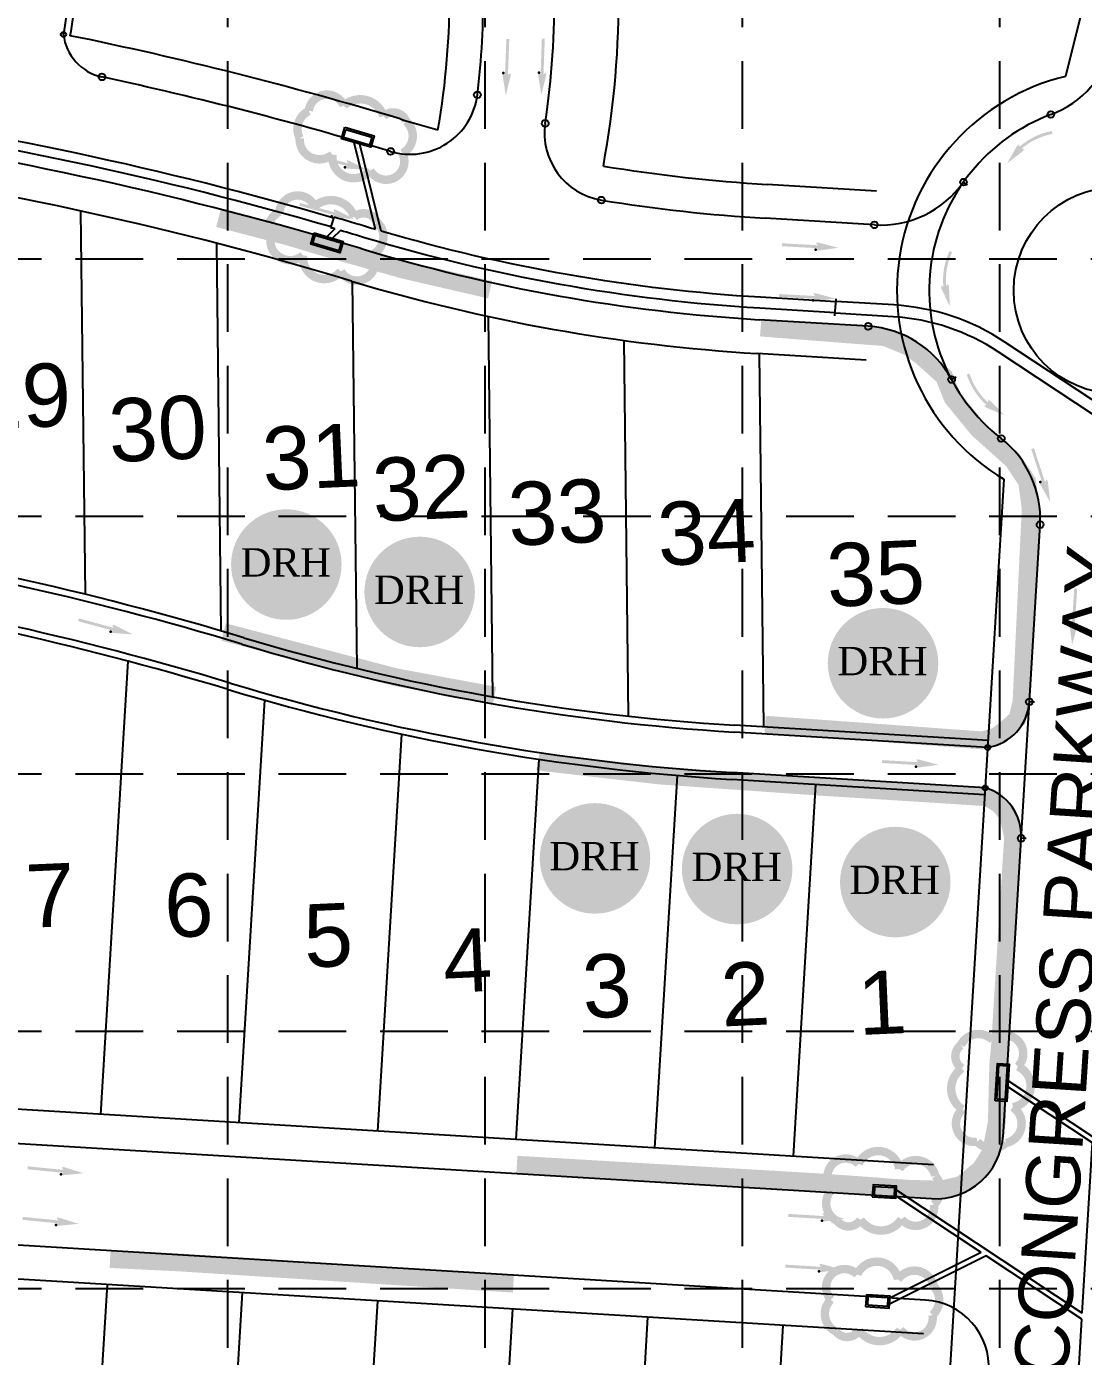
# Model space of a CAD drawing. Header units: feet. Extents: x 6037 to 11520, y 4436 to 7866.
# Drawn here: x 8540.5 to 8891.8, y 6299.6 to 6741.5 of the extents above; entities that cross this region are included whole.
import ezdxf
from ezdxf.enums import TextEntityAlignment as Align

# ---------------------------------------------------------------- set-up
doc = ezdxf.new("R2010")
doc.units = ezdxf.units.FT
doc.header["$LTSCALE"] = 0.4
doc.header["$MEASUREMENT"] = 0
doc.linetypes.add('DASHED2', pattern=[0.375, 0.25, -0.125])
doc.linetypes.add('HIDDEN', pattern=[0.375, 0.25, -0.125])
for name, color, linetype in [('1 DR HORTON LOT', 7, 'Continuous'), ('1 EROSION BLANKET', 84, 'Continuous'), ('1 LOT NUMBER', 7, 'Continuous'), ('1 STREET NAMES', 7, 'Continuous'), ('BASE', 7, 'Continuous'), ('grid', 254, 'HIDDEN'), ('LOTLINE', 7, 'Continuous'), ('PAVING', 7, 'Continuous'), ('ROW', 7, 'Continuous'), ('STORM', 7, 'Continuous'), ('STORM INLET', 7, 'Continuous')]:
    doc.layers.add(name, color=color, linetype=linetype)
doc.styles.add('DRHorton', font='dutcheb.ttf')
doc.styles.get("Standard").update_dxf_attribs({"font": 'ARIAL.TTF'})

# ---------------------------------------------------------------- blocks, each defined once
blk = doc.blocks.new('DRHorton')
h = blk.add_hatch(color=1)
h.paths.add_polyline_path([(78.69822540696084, 25.78470422915278, 1), (40.43404856909645, 25.78470422915278, 1)])
h.paths.add_polyline_path([(42.32948281545312, 17.90510793809595), (76.50029822822269, 17.90510793809595), (76.50029822822269, 34.86907338622756), (42.32948281545312, 34.86907338622756)], flags=24)
at = {"layer": 'BASE', "color": 176, "style": 'DRHorton'}
blk.add_text('DRH', height=9.814143575853077, dxfattribs=at).set_placement((59.39083912051757, 21.64263810623019), align=Align.CENTER)

msp = doc.modelspace()

# ---------------------------------------------------------------- hatches: boundary and pattern name
at = {"layer": 'PAVING', "linetype": 'Continuous', "lineweight": 30}
h = msp.add_hatch(color=256, dxfattribs=at)
edge = h.paths.add_edge_path()
edge.add_line((8701.21009642877, 6726.011105719621), (8700.503497342006, 6725.420206045747))
edge.add_line((8700.50349734201, 6725.420206045748), (8700.946638827561, 6737.321290626777))
edge.add_line((8700.946638827561, 6737.321290626778), (8699.979473766489, 6737.35280263513))
edge.add_line((8699.979473766489, 6737.35280263513), (8699.53649560654, 6725.456217353822))
edge.add_line((8699.53649560654, 6725.456217353821), (8698.99664893875, 6726.079981652564))
edge.add_line((8698.996648938748, 6726.079981652565), (8698.995025339706, 6726.081003831657))
edge.add_ellipse((8698.919461317872, 6725.481405375428), major_axis=(0.02346251998218888, 0.6296829908186059), ratio=0.2857142857142859, start_angle=342.8173277777778, end_angle=484.7269333333335)
edge.add_line((8698.758232218004, 6725.128205940239), (8698.758609578874, 6725.129439412704))
edge.add_line((8698.758609578874, 6725.129439412704), (8699.79585071535, 6718.636644742444))
edge.add_line((8699.795850715356, 6718.636644742443), (8701.362614003048, 6725.028021951111))
edge.add_line((8701.362614003043, 6725.028021951111), (8701.363596100333, 6725.026527294288))
edge.add_ellipse((8701.231471056102, 6725.400581033882), major_axis=(0.02346251998218888, 0.6296829908186059), ratio=0.2857142857142856, start_angle=234.1684722222222, end_angle=374.4967194444445)
edge.add_line((8701.209150825925, 6726.011894231761), (8701.210096428771, 6726.011105719622))
edge.add_line((8701.21009642877, 6726.011105719621), (8701.21009642877, 6726.011105719621))
h = msp.add_hatch(color=256, dxfattribs=at)
edge = h.paths.add_edge_path()
edge.add_line((8713.023997378625, 6726.147227267535), (8712.317398291862, 6725.556327593661))
edge.add_line((8712.317398291863, 6725.556327593663), (8712.760539777415, 6737.457412174692))
edge.add_line((8712.760539777415, 6737.457412174692), (8711.793374716342, 6737.488924183043))
edge.add_line((8711.793374716346, 6737.488924183044), (8711.350396556398, 6725.592338901736))
edge.add_line((8711.350396556396, 6725.592338901735), (8710.810549888605, 6726.216103200479))
edge.add_line((8710.810549888607, 6726.21610320048), (8710.808926289565, 6726.217125379571))
edge.add_ellipse((8710.733362267729, 6725.617526923344), major_axis=(0.02346251998218888, 0.6296829908186059), ratio=0.2857142857142859, start_angle=342.8173277777778, end_angle=484.7269333333335)
edge.add_line((8710.57213316786, 6725.264327488154), (8710.57251052873, 6725.265560960618))
edge.add_line((8710.57251052873, 6725.265560960618), (8711.609751665206, 6718.772766290358))
edge.add_line((8711.60975166521, 6718.772766290357), (8713.176514952902, 6725.164143499024))
edge.add_line((8713.176514952902, 6725.164143499024), (8713.177497050192, 6725.162648842202))
edge.add_ellipse((8713.045372005956, 6725.536702581798), major_axis=(0.02346251998218888, 0.6296829908186059), ratio=0.2857142857142856, start_angle=234.1684722222222, end_angle=374.4967194444445)
edge.add_line((8713.02305177578, 6726.148015779677), (8713.023997378625, 6726.147227267537))
edge.add_line((8713.023997378625, 6726.147227267535), (8713.023997378625, 6726.147227267535))
h = msp.add_hatch(color=256, dxfattribs=at)
edge = h.paths.add_edge_path()
edge.add_line((8871.646524042742, 6700.036957631458), (8866.436520453843, 6696.015329474527))
edge.add_line((8866.436520453843, 6696.015329474526), (8869.674076389283, 6701.734720549219))
edge.add_line((8869.674076389283, 6701.734720549221), (8869.673114304716, 6701.735557515174))
edge.add_ellipse((8870.019442204772, 6701.911061496488), major_axis=(0.4111015479402777, 0.4775423239772265), ratio=0.285714285714286, start_angle=-17.182672222222322, end_angle=124.7269333333333, ccw=False)
edge.add_line((8870.452502547927, 6702.332590813175), (8870.455227670353, 6702.33060005182))
edge.add_line((8870.455227670353, 6702.33060005182), (8870.489764971264, 6701.508453797918))
edge.add_line((8870.48976497126, 6701.508453797921), (8870.486321908042, 6701.520378720727))
edge.add_arc((8885.578536658015, 6684.180280802715), 22.98812610599943, 100.62690155876322, 131.0351710032076, ccw=False)
edge.add_line((8881.339230507161, 6706.774134469314), (8881.517684048258, 6705.823047201024))
edge.add_arc((8885.578536658015, 6684.180280802715), 22.02044189399946, 100.6269015587632, 130.7027071143188)
edge.add_line((8871.218252882836, 6700.874055423913), (8871.219825710295, 6700.873816491243))
edge.add_line((8871.219825710294, 6700.873816491243), (8872.136957625135, 6700.897359919247))
edge.add_line((8872.136957625136, 6700.897359919247), (8872.140015127363, 6700.897519720732))
edge.add_ellipse((8871.776156691585, 6700.405778881764), major_axis=(0.4111015479402777, 0.4775423239772265), ratio=0.2857142857142856, start_angle=-125.83152777777792, end_angle=14.496719444444523, ccw=False)
edge.add_line((8871.646114389083, 6700.030996036309), (8871.645729716294, 6700.035349198663))
h = msp.add_hatch(color=256, dxfattribs=at)
edge = h.paths.add_edge_path()
edge.add_line((8646.90852227365, 6696.885295723001), (8647.324320702573, 6696.063348427485))
edge.add_line((8647.324320702573, 6696.063348427486), (8635.83140235679, 6699.184778577835))
edge.add_line((8635.831402356791, 6699.184778577836), (8635.582195087783, 6698.249647512432))
edge.add_line((8635.582195087778, 6698.249647512431), (8647.07066795609, 6695.129455767912))
edge.add_line((8647.070667956092, 6695.129455767912), (8646.341252898774, 6694.74460805703))
edge.add_line((8646.341252898776, 6694.744608057029), (8646.339794767415, 6694.743268851926))
edge.add_ellipse((8646.906800779638, 6694.534145931921), major_axis=(-0.6080874813214615, 0.1651688707030506), ratio=0.2857142857142855, start_angle=342.8173277777778, end_angle=484.7269333333335)
edge.add_line((8647.214422246614, 6694.297262648653), (8647.213293198367, 6694.297909432537))
edge.add_line((8647.213293198367, 6694.297909432539), (8653.77260121038, 6693.841158195973))
edge.add_line((8653.772601210378, 6693.841158195972), (8647.90063470799, 6696.81167971637))
edge.add_line((8647.90063470799, 6696.81167971637), (8647.90230314169, 6696.812233636638))
edge.add_ellipse((8647.508066564676, 6696.768066435699), major_axis=(-0.6080874813214615, 0.1651688707030506), ratio=0.2857142857142855, start_angle=234.1684722222222, end_angle=374.4967194444445)
edge.add_line((8646.90752629465, 6696.884485444903), (8646.90852227365, 6696.885295723001))
edge.add_line((8646.90852227365, 6696.885295723001), (8646.90852227365, 6696.885295723001))
h = msp.add_hatch(color=256, dxfattribs=at)
edge = h.paths.add_edge_path()
edge.add_line((8642.484774049388, 6680.59709038222), (8642.900572478311, 6679.775143086704))
edge.add_line((8642.900572478311, 6679.775143086705), (8631.407654132527, 6682.896573237053))
edge.add_line((8631.407654132528, 6682.896573237054), (8631.158446863521, 6681.96144217165))
edge.add_line((8631.158446863521, 6681.96144217165), (8642.646919731833, 6678.841250427131))
edge.add_line((8642.64691973183, 6678.841250427131), (8641.917504674511, 6678.456402716249))
edge.add_line((8641.917504674513, 6678.456402716247), (8641.916046543152, 6678.455063511144))
edge.add_ellipse((8642.483052555379, 6678.24594059114), major_axis=(-0.6080874813214615, 0.1651688707030506), ratio=0.2857142857142855, start_angle=342.8173277777778, end_angle=484.7269333333335)
edge.add_line((8642.790674022352, 6678.009057307872), (8642.789544974105, 6678.009704091756))
edge.add_line((8642.789544974105, 6678.009704091757), (8649.348852986117, 6677.552952855191))
edge.add_line((8649.348852986119, 6677.552952855191), (8643.476886483732, 6680.523474375589))
edge.add_line((8643.476886483726, 6680.523474375588), (8643.478554917425, 6680.524028295856))
edge.add_ellipse((8643.084318340418, 6680.479861094918), major_axis=(-0.6080874813214615, 0.1651688707030506), ratio=0.2857142857142855, start_angle=234.1684722222222, end_angle=374.4967194444445)
edge.add_line((8642.483778070387, 6680.596280104121), (8642.484774049388, 6680.59709038222))
edge.add_line((8642.484774049388, 6680.59709038222), (8642.484774049388, 6680.59709038222))
h = msp.add_hatch(color=256, dxfattribs=at)
edge = h.paths.add_edge_path()
edge.add_line((8802.929601560763, 6669.536393707813), (8803.507767022162, 6668.819445671114))
edge.add_line((8803.507767022165, 6668.819445671115), (8791.616637038924, 6669.475081638368))
edge.add_line((8791.616637038926, 6669.475081638368), (8791.567695441183, 6668.508556801326))
edge.add_line((8791.56769544118, 6668.508556801326), (8803.454421459888, 6667.853176100432))
edge.add_line((8803.45442145989, 6667.853176100431), (8802.82132192639, 6667.324682127349))
edge.add_line((8802.82132192639, 6667.324682127349), (8802.820206068034, 6667.322930193215))
edge.add_ellipse((8803.418359354177, 6667.236669704511), major_axis=(-0.6291635282279244, 0.03470459128490538), ratio=0.285714285714286, start_angle=342.8173277777778, end_angle=484.7269333333335)
edge.add_line((8803.768622985663, 6667.069158360784), (8803.767251185343, 6667.069611930283))
edge.add_line((8803.767251185343, 6667.069611930282), (8810.277645692457, 6667.990808727232))
edge.add_line((8810.277645692455, 6667.990808727232), (8803.91533821716, 6669.671443491708))
edge.add_line((8803.915338217163, 6669.671443491707), (8803.916815665563, 6669.672290771638))
edge.add_ellipse((8803.540461902157, 6669.546867208205), major_axis=(-0.6291635282279244, 0.03470459128490538), ratio=0.285714285714286, start_angle=234.1684722222222, end_angle=374.4967194444445)
edge.add_line((8802.928847580582, 6669.535468276624), (8802.929601560763, 6669.536393707813))
edge.add_line((8802.929601560763, 6669.536393707813), (8802.929601560763, 6669.536393707813))
h = msp.add_hatch(color=256, dxfattribs=at)
edge = h.paths.add_edge_path()
edge.add_line((8847.13572301875, 6655.064399917045), (8847.394645342003, 6648.487923686423))
edge.add_line((8847.394645342007, 6648.487923686423), (8844.609114205718, 6654.440576337443))
edge.add_line((8844.609114205714, 6654.440576337443), (8844.607889042245, 6654.440304338409))
edge.add_ellipse((8844.665524159502, 6654.824261178532), major_axis=(-0.1509998281008573, 0.6117599249885317), ratio=0.2857142857142858, start_angle=-17.182672222222322, end_angle=124.7269333333333, ccw=False)
edge.add_line((8844.572899675919, 6655.421462091688), (8844.576052770255, 6655.422500153574))
edge.add_line((8844.576052770253, 6655.422500153575), (8845.266197691253, 6654.974301085621))
edge.add_line((8845.266197691253, 6654.974301085621), (8845.254464106749, 6654.978402111261))
edge.add_arc((8868.131918941364, 6657.231400592312), 22.98812610599944, 155.2161497663942, 185.6244192108386, ccw=False)
edge.add_line((8847.261098534611, 6666.867935020106), (8848.139654877412, 6666.462285642246))
edge.add_arc((8868.131918941364, 6657.231400592312), 22.02044189399946, 155.2161497663942, 185.2919553219497)
edge.add_line((8846.20533570687, 6655.200438045161), (8846.206395463738, 6655.201604736154))
edge.add_line((8846.206395463742, 6655.201604736154), (8846.71868854462, 6655.962733774547))
edge.add_line((8846.71868854462, 6655.962733774547), (8846.720312366304, 6655.965287876299))
edge.add_ellipse((8846.910258526825, 6655.383804884206), major_axis=(-0.1509998281008573, 0.6117599249885317), ratio=0.2857142857142856, start_angle=-125.83152777777792, end_angle=14.496719444444523, ccw=False)
edge.add_line((8847.140362747654, 6655.06065595771), (8847.136591945227, 6655.062864813081))
h = msp.add_hatch(color=256, dxfattribs=at)
edge = h.paths.add_edge_path()
edge.add_line((8802.000506761538, 6652.683752778245), (8802.578672222937, 6651.966804741547))
edge.add_line((8802.578672222939, 6651.966804741545), (8790.687542239697, 6652.622440708798))
edge.add_line((8790.687542239695, 6652.622440708798), (8790.638600641953, 6651.655915871756))
edge.add_line((8790.638600641953, 6651.655915871756), (8802.525326660661, 6651.000535170863))
edge.add_line((8802.52532666066, 6651.000535170862), (8801.89222712716, 6650.47204119778))
edge.add_line((8801.892227127164, 6650.47204119778), (8801.891111268807, 6650.470289263646))
edge.add_ellipse((8802.489264554946, 6650.384028774941), major_axis=(-0.6291635282279244, 0.03470459128490538), ratio=0.285714285714286, start_angle=342.8173277777778, end_angle=484.7269333333335)
edge.add_line((8802.839528186432, 6650.216517431213), (8802.838156386113, 6650.216971000712))
edge.add_line((8802.838156386113, 6650.216971000712), (8809.348550893226, 6651.138167797662))
edge.add_line((8809.348550893226, 6651.138167797662), (8802.986243417932, 6652.818802562138))
edge.add_line((8802.986243417932, 6652.818802562138), (8802.987720866333, 6652.819649842069))
edge.add_ellipse((8802.611367102927, 6652.694226278636), major_axis=(-0.6291635282279244, 0.03470459128490538), ratio=0.285714285714286, start_angle=234.1684722222222, end_angle=374.4967194444445)
edge.add_line((8801.999752781358, 6652.682827347055), (8802.000506761538, 6652.683752778244))
edge.add_line((8802.000506761538, 6652.683752778245), (8802.000506761538, 6652.683752778245))
h = msp.add_hatch(color=256, dxfattribs=at)
edge = h.paths.add_edge_path()
edge.add_line((8860.917022891203, 6617.051226729963), (8865.54659099755, 6612.373219507512))
edge.add_line((8865.546590997548, 6612.373219507511), (8859.473586773667, 6614.885628316949))
edge.add_line((8859.473586773667, 6614.88562831695), (8859.472920062424, 6614.884600995876))
edge.add_ellipse((8859.256308086304, 6615.206818179803), major_axis=(-0.5243106851937763, 0.3494988688108973), ratio=0.2857142857142857, start_angle=-17.182672222222322, end_angle=124.7269333333333, ccw=False)
edge.add_line((8858.78489818276, 6615.58497281547), (8858.786484020497, 6615.58783471573))
edge.add_line((8858.786484020497, 6615.58783471573), (8859.598201807987, 6615.722940515055))
edge.add_line((8859.598201807992, 6615.722940515055), (8859.586848307381, 6615.718044989411))
edge.add_arc((8874.947306678438, 6632.820976331617), 22.98812610599943, 197.6641341775396, 228.072403621984, ccw=False)
edge.add_line((8853.043033866083, 6625.84553564943), (8853.965093243825, 6626.139166651698))
edge.add_arc((8874.947306678438, 6632.820976331617), 22.02044189399945, 197.6641341775396, 227.7399397330952)
edge.add_line((8860.138630672427, 6616.523645993307), (8860.138631860269, 6616.525188796498))
edge.add_line((8860.138631860273, 6616.525188796498), (8860.002999189057, 6617.432620393632))
edge.add_line((8860.002999189055, 6617.432620393632), (8860.002414087558, 6617.435589677243))
edge.add_ellipse((8860.535028371412, 6617.134717547209), major_axis=(-0.5243106851937763, 0.3494988688108973), ratio=0.2857142857142855, start_angle=-125.83152777777792, end_angle=14.496719444444523, ccw=False)
edge.add_line((8860.92291992385, 6617.051571147853), (8860.918646682992, 6617.050656048833))
h = msp.add_hatch(color=256, dxfattribs=at)
edge = h.paths.add_edge_path()
edge.add_line((8879.540408610954, 6590.889931685811), (8879.082818915023, 6590.090733636409))
edge.add_line((8879.082818915023, 6590.090733636409), (8875.369117981027, 6601.406464476245))
edge.add_line((8875.369117981021, 6601.406464476247), (8874.45093804234, 6601.100107117544))
edge.add_line((8874.450938042344, 6601.100107117544), (8878.163051823918, 6589.788996566067))
edge.add_line((8878.16305182392, 6589.788996566066), (8877.440660939079, 6590.186593271283))
edge.add_line((8877.440660939083, 6590.186593271284), (8877.438458489032, 6590.187035085867))
edge.add_ellipse((8877.575625231411, 6589.598466043555), major_axis=(-0.1964698262083256, 0.59870758226977), ratio=0.2857142857142858, start_angle=342.8173277777778, end_angle=484.7269333333335)
edge.add_line((8877.546957797706, 6589.211267330988), (8877.546859849472, 6589.212556722028))
edge.add_line((8877.546859849472, 6589.212556722029), (8880.77282282211, 6583.482874876803))
edge.add_line((8880.772822822108, 6583.482874876803), (8880.024417216358, 6590.021013960766))
edge.add_line((8880.024417216358, 6590.021013960766), (8880.025754680491, 6590.019862143738))
edge.add_ellipse((8879.772055546006, 6590.324837516077), major_axis=(-0.1964698262083256, 0.59870758226977), ratio=0.2857142857142858, start_angle=234.1684722222222, end_angle=374.4967194444445)
edge.add_line((8879.539020582923, 6590.890431652625), (8879.540408610952, 6590.88993168581))
edge.add_line((8879.540408610954, 6590.889931685811), (8879.540408610954, 6590.889931685811))
h = msp.add_hatch(color=256, dxfattribs=at)
edge = h.paths.add_edge_path()
edge.add_line((8889.680787488285, 6543.431807363654), (8888.957875003602, 6542.861149058124))
edge.add_line((8888.957875003602, 6542.861149058124), (8889.736030116865, 6554.745209106016))
edge.add_line((8889.736030116865, 6554.745209106018), (8888.76998092426, 6554.803745509712))
edge.add_line((8888.769980924262, 6554.803745509711), (8887.992066125234, 6542.924426659305))
edge.add_line((8887.992066125238, 6542.924426659305), (8887.470312367297, 6543.563006108569))
edge.add_line((8887.470312367292, 6543.563006108569), (8887.468371139728, 6543.564257895294))
edge.add_ellipse((8887.375946995051, 6542.967025944444), major_axis=(0.04119077063332988, 0.6287721958890156), ratio=0.2857142857142858, start_angle=342.8173277777778, end_angle=484.7269333333335)
edge.add_line((8887.204832589301, 6542.618508338058), (8887.20521543455, 6542.619673350628))
edge.add_line((8887.20521543455, 6542.619673350629), (8888.059469569394, 6536.100003372239))
edge.add_line((8888.059469569394, 6536.100003372238), (8889.8055253659, 6542.444937709638))
edge.add_line((8889.805525365906, 6542.444937709639), (8889.806298383164, 6542.443479343581))
edge.add_ellipse((8889.684762502746, 6542.821106481461), major_axis=(0.04119077063332988, 0.6287721958890156), ratio=0.2857142857142856, start_angle=234.1684722222222, end_angle=374.4967194444445)
edge.add_line((8889.67967123197, 6543.432805829962), (8889.680787488285, 6543.431807363655))
edge.add_line((8889.680787488285, 6543.431807363654), (8889.680787488285, 6543.431807363654))
h = msp.add_hatch(color=256, dxfattribs=at)
edge = h.paths.add_edge_path()
edge.add_line((8568.96177372179, 6542.549076970135), (8569.378771441787, 6541.727781746828))
edge.add_line((8569.378771441783, 6541.727781746828), (8557.881174160011, 6544.832364886587))
edge.add_line((8557.881174160013, 6544.832364886586), (8557.633299346213, 6543.896891530936))
edge.add_line((8557.633299346215, 6543.896891530937), (8569.126442823046, 6540.793687767376))
edge.add_line((8569.126442823048, 6540.793687767375), (8568.397594763663, 6540.407707978205))
edge.add_line((8568.397594763659, 6540.407707978206), (8568.396144653385, 6540.406217909723))
edge.add_ellipse((8568.963457674692, 6540.197929260265), major_axis=(-0.6083297916340518, 0.1642742174503764), ratio=0.2857142857142859, start_angle=342.8173277777778, end_angle=484.7269333333335)
edge.add_line((8569.2714272617, 6539.961498730729), (8569.270304550439, 6539.962309707582))
edge.add_line((8569.270304550439, 6539.962309707582), (8575.830226142138, 6539.514971410549))
edge.add_line((8575.830226142138, 6539.514971410548), (8569.953993117035, 6542.476946104726))
edge.add_line((8569.95399311704, 6542.476946104726), (8569.95560803814, 6542.477478875176))
edge.add_ellipse((8569.561436849675, 6542.43273181186), major_axis=(-0.6083297916340518, 0.1642742174503764), ratio=0.2857142857142857, start_angle=234.1684722222222, end_angle=374.4967194444445)
edge.add_line((8568.960725970781, 6542.548267321455), (8568.961773721789, 6542.549076970135))
edge.add_line((8568.96177372179, 6542.549076970135), (8568.96177372179, 6542.549076970135))
h = msp.add_hatch(color=256, dxfattribs=at)
edge = h.paths.add_edge_path()
edge.add_line((8836.240123576208, 6497.770822045025), (8836.815054414703, 6497.05116013558))
edge.add_line((8836.815054414705, 6497.05116013558), (8824.926706772403, 6497.758830214605))
edge.add_line((8824.926706772401, 6497.758830214605), (8824.873691725807, 6496.792587834212))
edge.add_line((8824.873691725812, 6496.79258783421), (8836.757437838301, 6496.085248180579))
edge.add_line((8836.7574378383, 6496.085248180579), (8836.12195917353, 6495.55953603782))
edge.add_line((8836.121959173532, 6495.55953603782), (8836.120848930104, 6495.557876929366))
edge.add_ellipse((8836.718619716341, 6495.469004579896), major_axis=(-0.6290059237675816, 0.03745239541148353), ratio=0.2857142857142859, start_angle=342.8173277777778, end_angle=484.7269333333335)
edge.add_line((8837.068148321585, 6495.299964914744), (8837.066927728918, 6495.300421081327))
edge.add_line((8837.066927728918, 6495.300421081326), (8843.58114765174, 6496.193154908574))
edge.add_line((8843.581147651743, 6496.193154908575), (8837.22625435188, 6497.901394637233))
edge.add_line((8837.226254351874, 6497.901394637233), (8837.22770995226, 6497.902425129031))
edge.add_ellipse((8836.850811948349, 6497.778646648389), major_axis=(-0.6290059237675816, 0.03745239541148353), ratio=0.2857142857142858, start_angle=234.1684722222222, end_angle=374.4967194444445)
edge.add_line((8836.239153686882, 6497.769919308355), (8836.240123576212, 6497.770822045025))
edge.add_line((8836.240123576208, 6497.770822045025), (8836.240123576208, 6497.770822045025))
h = msp.add_hatch(color=256, dxfattribs=at)
edge = h.paths.add_edge_path()
edge.add_line((8552.17926642156, 6362.326990827987), (8552.725251827565, 6361.585110940809))
edge.add_line((8552.725251827562, 6361.585110940808), (8540.874402341018, 6362.763197615922))
edge.add_line((8540.874402341022, 6362.763197615921), (8540.78325119696, 6361.799731998269))
edge.add_line((8540.783251196955, 6361.79973199827), (8552.629511626521, 6360.622131613747))
edge.add_line((8552.629511626523, 6360.622131613747), (8551.973772484114, 6360.121971263331))
edge.add_line((8551.973772484112, 6360.12197126333), (8551.972555864482, 6360.120409387952))
edge.add_ellipse((8552.56633575204, 6360.007920636683), major_axis=(-0.6270279720783842, 0.06234684236814343), ratio=0.2857142857142855, start_angle=342.8173277777778, end_angle=484.7269333333335)
edge.add_line((8552.908891826428, 6359.825163919447), (8552.907671372897, 6359.825615109872))
edge.add_line((8552.907671372897, 6359.825615109871), (8559.452213319371, 6360.459745346285))
edge.add_line((8559.452213319375, 6360.459745346286), (8553.16989469121, 6362.418435860794))
edge.add_line((8553.16989469121, 6362.418435860792), (8553.17144856666, 6362.4192580349))
edge.add_ellipse((8552.789941900744, 6362.310511033984), major_axis=(-0.6270279720783842, 0.06234684236814343), ratio=0.2857142857142854, start_angle=234.1684722222222, end_angle=374.4967194444445)
edge.add_line((8552.178418133533, 6362.326027016561), (8552.179266421557, 6362.326990827986))
edge.add_line((8552.17926642156, 6362.326990827987), (8552.17926642156, 6362.326990827987))
h = msp.add_hatch(color=256, dxfattribs=at)
edge = h.paths.add_edge_path()
edge.add_line((8550.50956019658, 6345.531505857633), (8551.055545602585, 6344.789625970454))
edge.add_line((8551.055545602583, 6344.789625970455), (8539.20469611604, 6345.967712645569))
edge.add_line((8539.204696116041, 6345.967712645567), (8539.113544971979, 6345.004247027915))
edge.add_line((8539.113544971977, 6345.004247027915), (8550.959805401542, 6343.826646643392))
edge.add_line((8550.959805401544, 6343.826646643393), (8550.304066259136, 6343.326486292977))
edge.add_line((8550.304066259137, 6343.326486292976), (8550.302849639507, 6343.324924417599))
edge.add_ellipse((8550.896629527062, 6343.212435666328), major_axis=(-0.6270279720783842, 0.06234684236814343), ratio=0.2857142857142855, start_angle=342.8173277777778, end_angle=484.7269333333335)
edge.add_line((8551.239185601447, 6343.029678949092), (8551.237965147917, 6343.030130139517))
edge.add_line((8551.237965147922, 6343.030130139517), (8557.782507094396, 6343.664260375931))
edge.add_line((8557.78250709439, 6343.664260375932), (8551.500188466225, 6345.62295089044))
edge.add_line((8551.500188466225, 6345.62295089044), (8551.501742341676, 6345.623773064548))
edge.add_ellipse((8551.120235675766, 6345.51502606363), major_axis=(-0.6270279720783842, 0.06234684236814343), ratio=0.2857142857142854, start_angle=234.1684722222222, end_angle=374.4967194444445)
edge.add_line((8550.508711908555, 6345.530542046207), (8550.509560196579, 6345.531505857633))
edge.add_line((8550.50956019658, 6345.531505857633), (8550.50956019658, 6345.531505857633))
h = msp.add_hatch(color=256, dxfattribs=at)
edge = h.paths.add_edge_path()
edge.add_line((8805.045567259169, 6346.949731304133), (8805.619822158473, 6346.229674304403))
edge.add_line((8805.619822158471, 6346.229674304403), (8793.732189892, 6346.947914371713))
edge.add_line((8793.732189892004, 6346.947914371713), (8793.67834305378, 6345.98168068114))
edge.add_line((8793.678343053778, 6345.98168068114), (8805.561482323074, 6345.263788937968))
edge.add_line((8805.561482323074, 6345.263788937969), (8804.92550385965, 6344.738557677275))
edge.add_line((8804.925503859651, 6344.738557677275), (8804.924462517334, 6344.736914150095))
edge.add_ellipse((8805.522153589927, 6344.647507465433), major_axis=(-0.6289721628628113, 0.03801467606178192), ratio=0.2857142857142855, start_angle=342.8173277777778, end_angle=484.7269333333335)
edge.add_line((8805.871530926974, 6344.478155415945), (8805.870215498859, 6344.478634008739))
edge.add_line((8805.870215498857, 6344.478634008738), (8812.385294489597, 6345.365520373429))
edge.add_line((8812.385294489599, 6345.365520373429), (8806.031921901982, 6347.079599537044))
edge.add_line((8806.031921901984, 6347.079599537043), (8806.033418950676, 6347.080471829953))
edge.add_ellipse((8805.656410463545, 6346.957030330982), major_axis=(-0.6289721628628113, 0.03801467606178192), ratio=0.2857142857142854, start_angle=234.1684722222222, end_angle=374.4967194444445)
edge.add_line((8805.044744673056, 6346.948849784316), (8805.045567259172, 6346.949731304135))
edge.add_line((8805.045567259169, 6346.949731304133), (8805.045567259169, 6346.949731304133))
h = msp.add_hatch(color=256, dxfattribs=at)
edge = h.paths.add_edge_path()
edge.add_line((8804.027718703366, 6330.102165797498), (8804.60197360267, 6329.382108797769))
edge.add_line((8804.601973602674, 6329.38210879777), (8792.714341336203, 6330.100348865079))
edge.add_line((8792.714341336201, 6330.100348865079), (8792.660494497977, 6329.134115174506))
edge.add_line((8792.66049449798, 6329.134115174506), (8804.543633767276, 6328.416223431334))
edge.add_line((8804.54363376727, 6328.416223431335), (8803.907655303847, 6327.890992170641))
edge.add_line((8803.907655303849, 6327.89099217064), (8803.906613961532, 6327.88934864346))
edge.add_ellipse((8804.504305034125, 6327.799941958798), major_axis=(-0.6289721628628113, 0.03801467606178192), ratio=0.2857142857142855, start_angle=342.8173277777778, end_angle=484.7269333333335)
edge.add_line((8804.853682371171, 6327.630589909309), (8804.852366943056, 6327.631068502104))
edge.add_line((8804.852366943054, 6327.631068502104), (8811.367445933794, 6328.517954866795))
edge.add_line((8811.367445933798, 6328.517954866794), (8805.014073346181, 6330.232034030409))
edge.add_line((8805.014073346181, 6330.23203403041), (8805.015570394873, 6330.23290632332))
edge.add_ellipse((8804.638561907743, 6330.109464824348), major_axis=(-0.6289721628628113, 0.03801467606178192), ratio=0.2857142857142854, start_angle=234.1684722222222, end_angle=374.4967194444445)
edge.add_line((8804.026896117253, 6330.101284277682), (8804.02771870337, 6330.102165797501))
edge.add_line((8804.027718703366, 6330.102165797498), (8804.027718703366, 6330.102165797498))

# ---------------------------------------------------------------- linework, layer by layer
at = {"layer": '1 EROSION BLANKET', "const_width": 5.922179999999999}
for points in [[(8604.257568463205, 6677.763991849935), (8619.594923796609, 6673.75653659755), (8627.656762362149, 6671.682584962507), (8637.319591559317, 6668.762330450292), (8643.125016460577, 6667.08308668033), (8651.504748394584, 6664.708637026568), (8666.046195366987, 6660.640509750079), (8694.581091663022, 6654.045803260725)], [(8784.528350100718, 6641.483081574284), (8813.225307663462, 6639.236105835245), (8825.85737586824, 6638.292454555634), (8833.649118873058, 6635.107645982536), (8838.135256834203, 6631.804885831351), (8845.499101977348, 6625.172801878045), (8848.330923869067, 6618.099294367967), (8856.826372441992, 6607.724812563329), (8868.38965371763, 6597.350330758691), (8873.109356870493, 6590.276823248611), (8874.289274107594, 6581.317041399793), (8871.228128377863, 6517.054521458065), (8869.880917100681, 6511.528555351423), (8866.761042303922, 6508.623886608148), (8862.790297226838, 6505.577524443939), (8858.252305296202, 6504.302299117488), (8806.132276374814, 6508.091368901502), (8786.000594466965, 6509.498471604406)], [(8696.057221918918, 6519.191274332862), (8663.175842145041, 6525.290180965556), (8605.977418933566, 6540.317564852084)], [(8710.53913590854, 6497.403968191832), (8712.870346916503, 6496.987159794266), (8750.79581345095, 6492.64524755439), (8805.028446970908, 6488.859579402044), (8847.187041036226, 6486.21541379669), (8859.958253006094, 6485.384178712726), (8863.672037037153, 6483.125549402035), (8866.739938148794, 6479.576279188654), (8868.435350883352, 6472.235735861655), (8864.124322682625, 6403.283146678832), (8863.506588494623, 6396.500787565885), (8863.262277425772, 6387.467955948829), (8863.046676796952, 6377.414387246035), (8862.00379975032, 6372.204479107239), (8861.065229220809, 6367.307165456768), (8857.623746938496, 6361.888860992418), (8851.157940033405, 6356.574754690844), (8844.379281985888, 6355.011782249205), (8833.533405166741, 6355.324376737533), (8818.892867723916, 6356.234334299461), (8830.970173196387, 6355.292849814839), (8823.775189722306, 6356.063158261273), (8816.32602795962, 6356.574754690844), (8801.100098328643, 6357.616736318603), (8703.47881069426, 6363.299967376658)], [(8568.255967519934, 6331.956148966035), (8591.052135462089, 6330.845091069345), (8702.310911792309, 6323.784452660014)]]:
    msp.add_lwpolyline(points, dxfattribs=at)
at = {"layer": 'BASE', "color": 170, "const_width": 2.795801428897982}
for points in [[(8645.931085481592, 6715.248501731839, 0.5205670505517462), (8645.931085481592, 6715.248501731839, 0.7651954600696135), (8634.286697607948, 6713.460405029278, 0.4178788784126488), (8631.280854164017, 6704.415537135508, 0.6649002420699669), (8642.150941866246, 6698.95542998716, 0.744833174426672), (8654.69868906952, 6693.683319275758, 0.9756416855879776), (8665.430126270468, 6699.374558224891, 0.5205670505517462), (8666.67667198776, 6710.02427573299, 0.5205670505517462), (8659.12348212797, 6711.740193887008, 0.5402640007904789), (8645.931085481592, 6715.248501731839)], [(8636.187699609645, 6681.73845173503, 0.5205670505517462), (8636.187699609645, 6681.73845173503, 0.7651954600696135), (8624.543311736, 6679.950355032468, 0.4178788784126488), (8621.537468292076, 6670.905487138699, 0.6649002420699669), (8632.407555994305, 6665.445379990349, 0.744833174426672), (8644.955303197576, 6660.173269278947, 0.9756416855879776), (8655.686740398525, 6665.864508228081, 0.5205670505517462), (8656.933286115818, 6676.514225736179, 0.5205670505517462), (8649.380096256027, 6678.230143890198, 0.5402640007904789), (8636.187699609645, 6681.73845173503)], [(8851.64398177256, 6381.670557875595, 0.5205670505517462), (8851.64398177256, 6381.670557875595, 0.7651954600696135), (8856.515575661673, 6370.944112436904, 0.4178788784126488), (8866.036345912902, 6370.497274828275, 0.6649002420699669), (8868.352151130992, 6382.439160061247, 0.744833174426672), (8870.033110407181, 6395.945287823944, 0.9756416855879776), (8861.650899900425, 6404.736902703726, 0.5205670505517462), (8851.061068444471, 6403.055882489075, 0.5205670505517462), (8851.45251043399, 6395.320132665162, 0.5402640007904789), (8851.64398177256, 6381.670557875595)], [(8831.363995027039, 6345.202614851849, 0.5205670505517462), (8831.363995027039, 6345.202614851849, 0.7651954600696135), (8842.090440465725, 6350.074208740965, 0.4178788784126488), (8842.537278074351, 6359.594978992194, 0.6649002420699669), (8830.595392841382, 6361.910784210285, 0.744833174426672), (8817.089265078685, 6363.591743486475, 0.9756416855879776), (8808.2976501989, 6355.209532979718, 0.5205670505517462), (8809.978670413553, 6344.619701523761, 0.5205670505517462), (8817.714420237466, 6345.011143513279, 0.5402640007904789), (8831.363995027039, 6345.202614851849)], [(8830.919724832573, 6308.463105937703, 0.5205670505517462), (8830.919724832573, 6308.463105937703, 0.7651954600696135), (8841.646170271264, 6313.33469982682, 0.4178788784126488), (8842.09300787989, 6322.855470078049, 0.6649002420699669), (8830.151122646921, 6325.171275296138, 0.744833174426672), (8816.644994884224, 6326.85223457233, 0.9756416855879776), (8807.853380004439, 6318.470024065572, 0.5205670505517462), (8809.534400219089, 6307.880192609616, 0.5205670505517462), (8817.270150043005, 6308.271634599133, 0.5402640007904789), (8830.919724832573, 6308.463105937703)]]:
    msp.add_lwpolyline(points, format="xyb", close=True, dxfattribs=at)
at = {"layer": 'grid', "color": 252, "linetype": 'DASHED2', "ltscale": 225}
for p, q in [((8607.275361387341, 7776.262776025897), (8607.275361387341, 4782.138120711477)), ((8692.810986387218, 7776.262776025897), (8692.810986387218, 4782.138120711477)), ((8778.346611387093, 7776.262776025897), (8778.346611387093, 4782.138120711477)), ((8863.88223638697, 7776.262776025897), (8863.88223638697, 4782.138120711477)), ((6126.742236390926, 6664.299651027504), (11429.95098638326, 6664.299651027504)), ((6126.742236390926, 6578.764026027628), (11429.95098638326, 6578.764026027628)), ((6126.742236390926, 6493.228401027751), (11429.95098638326, 6493.228401027751)), ((6126.742236390926, 6407.692776027875), (11429.95098638326, 6407.692776027875)), ((6126.742236390926, 6322.157151027998), (11429.95098638326, 6322.157151027998))]:
    msp.add_line(p, q, dxfattribs=at)
at = {"layer": 'LOTLINE'}
for p, q in [((8560.038982545997, 6552.835168218511), (8558.572544848317, 6680.210928463091)), ((8605.190604816828, 6540.668454766978), (8603.707795637689, 6669.466252698442)), ((8650.345766780727, 6528.194281129811), (8648.865075596654, 6656.808108671843)), ((8695.465882081775, 6518.764284147655), (8694.010820322042, 6645.151922683377)), ((8740.551582390794, 6512.323596492024), (8739.113871922367, 6637.204090279071)), ((8785.604643409912, 6508.717979260194), (8784.176070866019, 6632.804746830373)), ((8565.135635374869, 6380.016891925357), (8574.244975796048, 6530.622569399497)), ((8611.185260503838, 6377.231593796731), (8619.677877614713, 6517.640920315816)), ((8657.234885632812, 6374.446295668105), (8665.21161360091, 6506.326373040498)), ((8703.284510758354, 6371.660997539327), (8710.92711018306, 6498.016892736221)), ((8749.334135887333, 6368.875699410702), (8756.820246222893, 6492.64434419157)), ((8795.383761016301, 6366.090401282075), (8802.856512090824, 6489.63817601489)), ((8558.780098300018, 6181.753722756237), (8567.354738285028, 6323.519141996318)), ((8604.262532225022, 6188.228275254815), (8612.281201823582, 6320.801777969813)), ((8649.567346787462, 6191.766228266841), (8657.207665362137, 6318.084413943311)), ((8694.654690749412, 6191.708717067952), (8702.134128900841, 6315.367049913377)), ((8739.591678060251, 6189.165343617591), (8747.060592439395, 6312.649685886872)), ((8784.514304903427, 6186.384547127555), (8791.987055981384, 6309.932321860521))]:
    msp.add_line(p, q, dxfattribs=at)
at = {"layer": 'PAVING'}
for p, q in [((8853.327591137197, 6688.841518509904), (8851.948705097147, 6689.814870467903)), ((8822.332961386795, 6675.587062080268), (8786.054533092241, 6677.781352221917)), ((8820.294938365274, 6641.892214424561), (8784.016510074154, 6644.086504566361)), ((8849.466073828924, 6624.998649263519), (8847.979923426412, 6624.19858819438)), ((8865.095075624897, 6372.442006738657), (8877.405550607384, 6575.972376537048)), ((8875.53050045559, 6517.016053304817), (8873.845758073545, 6517.117954454723)), ((8859.965668926006, 6501.965733221064), (8775.72854978682, 6507.06079077314)), ((8859.150459716777, 6488.48779415738), (8774.913340581017, 6493.582851709606)), ((8872.787829488238, 6471.67118745747), (8871.103087102763, 6471.773088607225)), ((8839.277602910552, 6318.344672563683), (8528.700623899462, 6337.129830446189))]:
    msp.add_line(p, q, dxfattribs=at)
at = {"layer": 'PAVING', "flags": 128}
msp.add_lwpolyline([(8530.738646921125, 6370.824678098464), (8841.315625928639, 6352.039520219238)], dxfattribs=at)
at = {"layer": 'PAVING'}
for centre, radius in [((8552.76182120942, 6738.891028062083), 0.8439106499999789), ((8565.54588298092, 6724.751748113753), 1.125214199999972), ((8690.340371720753, 6718.794416389357), 1.125214199999972), ((8880.995705380112, 6712.257385746597), 1.125214199999972), ((8712.90269951128, 6709.321282960457), 1.125214199999972), ((8661.508066332863, 6700.005868452892), 1.125214199999972), ((8851.948705098152, 6689.81487046743), 1.125214199999972), ((8902.967488374084, 6653.800847822043), 34.31903309999914), ((8731.562172618604, 6683.836530508187), 1.125214199999972), ((8822.332961386795, 6675.587062080268), 1.125214199999972), ((8820.294938366891, 6641.892214426201), 1.125214199999972), ((8847.979923426123, 6624.198588192874), 1.125214199999972), ((8864.50255748547, 6604.603539300202), 1.125214199999972), ((8877.405550605605, 6575.972376537856), 1.125214199999972), ((8873.845758073545, 6517.117954454723), 1.125214199999972), ((8859.965668926006, 6501.965733221064), 0.8439106499999789), ((8859.150459716777, 6488.48779415738), 0.8439106499999789), ((8871.103087102763, 6471.773088607225), 1.125214199999972)]:
    msp.add_circle(centre, radius, dxfattribs=at)
for centre, radius, start, end in [((8435.664900659296, 6761.568977779889), 119.272705199997, 349.0393206585193, 0.6595994334099775), ((8427.907336059798, 6751.19288304038), 264.4253369999934, 352.9622040830686, 0.6595994333109936), ((8427.907336059798, 6751.19288304038), 288.0548351999928, 351.6418836638052, 0.6595994333109936), ((8568.976543396144, 6740.702596523774), 16.31560589999959, 186.37485910378, 257.8619037599977), ((8869.11906592389, 6743.855514354479), 33.75642599999915, 290.5994975219245, 346.0407141488353), ((8308.364650473779, 5528.988146617659), 1223.107835399969, 73.21828239297233, 77.86190375999773), ((8308.364650473779, 5528.988146617659), 1189.35140939997, 73.22071101813819, 90.659599433322), ((8668.005645281524, 6721.551732700088), 22.50428399999944, 253.2182823929723, 352.9622040830686), ((8902.967488374084, 6653.800847822043), 62.44938809999844, 110.5994975219245, 231.9799149665567), ((8735.167962280922, 6706.050064204197), 22.50428399999944, 171.6418836638051, 260.7799386087396), ((8819.002571929492, 7222.51472263647), 545.7288869999868, 253.2207110181382, 253.2264926417585), ((8824.370984408437, 6709.281909735213), 33.75642599999915, 266.5386983396559, 324.7818344803517), ((8819.002571929492, 7222.51472263647), 545.7288869999868, 260.7799386088282, 266.5386983396559), ((8819.002571929492, 7222.51472263647), 579.4853129999859, 253.2207110181382, 266.5386983396559), ((8818.256915346119, 6608.197366771697), 33.75642599999915, 28.29556219895356, 86.53869833965585), ((8843.710702951099, 6578.010399558626), 33.75642599999915, 356.5386983396559, 51.97991496655673), ((8308.364650473779, 5528.988146617659), 1052.075276999974, 73.22071101813819, 90.659599433322), ((8308.364650473779, 5528.988146617659), 1038.572706599974, 73.22071101813819, 90.659599433322), ((8819.002571929492, 7222.51472263647), 716.7614453999824, 253.2207110181382, 266.5386983396559), ((8819.002571929492, 7222.51472263647), 730.2640157999822, 253.2207110181382, 266.5386983396559), ((8857.55991503972, 6518.102998916132), 16.31560589999959, 278.4792423002901, 356.5386983396559), ((8854.817244070528, 6472.75813306738), 16.31560589999959, 356.5386983396559, 74.5981543790144), ((8842.674307943693, 6374.50275198935), 22.50428399999944, 266.5386983396559, 356.5386983396559), ((8837.918920895225, 6295.881440795504), 22.50428399999944, 356.5386983396559, 86.53869833965585)]:
    msp.add_arc(centre, radius, start, end, dxfattribs=at)
at = {"layer": 'PAVING', "linetype": 'Continuous', "lineweight": 30}
for p in [(8698.996648938788, 6726.07998165259), (8710.810549888642, 6726.216103200503), (8646.341252898788, 6694.744608057043), (8641.917504674526, 6678.456402716261), (8802.821321926382, 6667.324682127359), (8801.892227127155, 6650.47204119779), (8877.440660939112, 6590.186593271288), (8568.397594763665, 6540.407707978214), (8887.470312367313, 6543.563006108568), (8836.12195917351, 6495.55953603783), (8551.973772484085, 6360.121971263329), (8550.304066259107, 6343.326486292975), (8804.92550385966, 6344.738557677273), (8803.907655303858, 6327.890992170638)]:
    msp.add_point(p, dxfattribs=at)
at = {"layer": 'ROW'}
for p, q in [((8923.380886729661, 6875.856323513995), (8885.859859920733, 6724.91084083535)), ((8823.012302395058, 6686.818677966698), (8786.733874100508, 6689.012968108347)), ((8819.615597356857, 6630.66059854156), (8783.337169065737, 6632.854888683363)), ((8865.355369376093, 6591.074214228583), (8830.337183523583, 6012.114886711009)), ((8860.101537126975, 6504.212056398318), (8775.864417991213, 6509.307113950548)), ((8859.014591512225, 6486.241470983402), (8774.777472380048, 6491.336528532349)), ((8841.994966936902, 6363.271136105668), (8531.417987929393, 6382.056293984896)), ((8838.598261902134, 6307.113056680683), (8528.021282894626, 6325.898214559911))]:
    msp.add_line(p, q, dxfattribs=at)
for centre, radius, start, end in [((8435.664900659296, 6761.568977779889), 121.5231335999969, 349.0393206585193, 0.6595994334099775), ((8427.907336059798, 6751.19288304038), 253.1731949999936, 349.9896637415018, 0.6595994333109936), ((8427.907336059798, 6751.19288304038), 309.4339049999922, 349.5616437793355, 0.6595994334099775), ((8308.364650473779, 5528.988146617659), 1234.359977399969, 73.22071101813819, 78.47561620951299), ((8902.967488374084, 6653.800847822043), 73.1389229999977, 103.5271403991606, 239.0522720885626), ((8819.002571929492, 7222.51472263647), 534.4767449999871, 253.2207110181382, 254.6174924055823), ((8308.364650473779, 5528.988146617659), 1178.09926739997, 73.22071101813819, 90.659599433322), ((8819.002571929492, 7222.51472263647), 534.4767449999871, 260.655584466695, 266.5386983396559), ((8819.002571929492, 7222.51472263647), 590.7374549999857, 253.2207110181382, 266.5386983396559), ((8308.364650473779, 5528.988146617659), 1054.325705399973, 73.22071101813819, 90.659599433322), ((8308.364650473779, 5528.988146617659), 1036.322278199974, 73.22071101813819, 90.659599433322), ((8819.002571929492, 7222.51472263647), 714.5110169999825, 253.2207110181382, 266.5386983396559), ((8819.002571929492, 7222.51472263647), 732.5144441999822, 253.2207110181382, 266.5386983396559)]:
    msp.add_arc(centre, radius, start, end, dxfattribs=at)
at = {"layer": 'STORM', "color": 5}
for p, q in [((8656.504839572159, 6674.049876383723), (8649.393997019753, 6702.990760422441)), ((8658.37839383829, 6673.498262038006), (8651.267739237499, 6702.438381114129)), ((8641.678926680806, 6674.634740570507), (8642.7005848194, 6678.146061952432)), ((8642.974165739572, 6674.257122000461), (8640.281498119779, 6671.674579195806)), ((8644.841858027972, 6673.709790721018), (8642.146541279613, 6671.124707131928)), ((8809.163152421412, 6645.384478516182), (8809.642888134884, 6650.99015431399)), ((8894.973759235732, 6372.5414318217), (8866.79142810362, 6391.16754841046)), ((8894.856093920918, 6370.596058887543), (8866.673798231948, 6389.222152051289)), ((8891.431245798087, 6313.972686794038), (8894.856093920918, 6370.596058887543)), ((8891.431245798087, 6313.972686794038), (8829.645982297649, 6354.807474943836)), ((8857.86948349408, 6334.131008785644), (8829.529285824521, 6352.861461687498)), ((8859.495393218715, 6333.056421168659), (8827.361456547183, 6317.007923340633)), ((8857.86948349408, 6334.131008785644), (8827.478083528027, 6318.952777707092)), ((8891.313580483273, 6312.02731385988), (8859.495393218715, 6333.056421168659)), ((8882.188416852483, 6161.160029642031), (8891.313580483273, 6312.02731385988))]:
    msp.add_line(p, q, dxfattribs=at)
at = {"layer": 'STORM', "color": 5, "flags": 128}
for points in [[(8642.621983970592, 6677.875988350557, 0.07379260320749252), (8294.590345366683, 6725.433509511899), (8076.952420595444, 6722.927911455225, -0.05484635172791127), (7952.37356328635, 6735.184771106133, 0.006712707465858332), (7908.163985611591, 6743.881160097348)], [(8641.757503018644, 6674.904859466867, 0.07379259087908181), (8294.625967170832, 6722.339375507411), (8076.988042402472, 6719.83377744985, -0.05484635172791127), (7951.735620369658, 6732.156906678621, 0.007228178618195295), (7904.209684420408, 6741.454771125498)], [(8656.50483957208, 6674.049876383213, -0.001203944005081197), (8653.865451497273, 6674.8387855603, 0.002432419070131491), (8642.700540103218, 6678.146100590406)], [(8809.292679660215, 6646.362220978972), (8784.245787662769, 6647.877174928617, -0.05817618097716144), (8652.809743326323, 6671.33753786815, 0.001741935645803969), (8644.841858027115, 6673.70979072057)], [(8809.513465490629, 6650.012496142613), (8784.466573490019, 6651.527450091189, -0.05611194895675122), (8658.378393837927, 6673.498262036862)], [(8909.210123965977, 6607.91273817173), (8865.692004721523, 6636.674502381234, 0.1316524976197582), (8828.814008054198, 6648.98601728288), (8809.521901813985, 6650.152894693359)], [(8908.935571567241, 6603.373534654222), (8863.520557641543, 6633.388984419269, 0.1316524976197582), (8828.576238700049, 6645.054951719994), (8809.284132459832, 6646.221829130473)]]:
    msp.add_lwpolyline(points, format="xyb", dxfattribs=at)
at = {"layer": 'STORM', "color": 5}
msp.add_arc((8308.364650473783, 5528.988146617659), 1193.14900732497, 73.71339250790695, 73.77818270493388, dxfattribs=at)
at = {"layer": 'STORM INLET', "flags": 128}
for points in [[(8646.273092285664, 6708.016658218102), (8655.98651154024, 6705.152843572043), (8654.872910779475, 6701.375576351335), (8645.159276671011, 6704.239156207344)], [(8646.6537820314, 6707.318211504919), (8655.287840005092, 6704.772143858226), (8654.492778104615, 6702.074160395701), (8645.85817801217, 6704.619753478259)], [(8636.048566768763, 6672.922577504526), (8645.761986023339, 6670.058762858469), (8644.648385262577, 6666.28149563776), (8634.93475115411, 6669.14507549377)], [(8636.429256514499, 6672.224130791345), (8645.063314488196, 6669.678063144651), (8644.268252587717, 6666.980079682127), (8635.633652495268, 6669.525672764685)], [(8862.447436867744, 6384.57935285575), (8863.194811700994, 6396.93408874158), (8867.125732437245, 6396.696368857624), (8866.378694836945, 6384.341647923913)], [(8863.042838849315, 6385.107076463161), (8863.722657687473, 6396.338466922081), (8866.53020309257, 6396.168977499123), (8865.85084885047, 6384.937269743412)], [(8821.62666383359, 6352.665746800204), (8829.48925008871, 6352.193831645114), (8829.724956543041, 6356.12443784667), (8821.862575173725, 6356.596812613776)], [(8822.221845977236, 6353.193348028551), (8828.961091789486, 6352.788876457572), (8829.129661988414, 6355.596831634281), (8822.390406208082, 6356.001528027229)], [(8819.419903545253, 6316.163000605272), (8827.282489800375, 6315.691085450181), (8827.518196254703, 6319.621691651738), (8819.65581488539, 6320.094066418846)], [(8820.0150856889, 6316.690601833619), (8826.754331501148, 6316.286130262639), (8826.922901700073, 6319.09408543935), (8820.183645919746, 6319.498781832298)]]:
    msp.add_lwpolyline(points, close=True, dxfattribs=at)

# ---------------------------------------------------------------- block references
at = {"layer": '1 DR HORTON LOT', "xscale": 0.9600000000000364, "yscale": 0.9600000000000364, "zscale": 0.96}
for p in [(8569.646064887496, 6537.97062317663), (8613.969438058462, 6528.864354952009), (8768.01588469398, 6505.176405799812), (8672.252540103327, 6440.33389774362), (8719.514510242028, 6436.791949857188), (8772.086166729903, 6432.465661620028)]:
    msp.add_blockref('DRHorton', p, dxfattribs=at)

# ---------------------------------------------------------------- texts
at = {"layer": '1 LOT NUMBER', "color": 7}
for s, p in [('29', (8522.615423157578, 6617.95726672167)), ('30', (8567.750532855496, 6607.219551586636)), ('31', (8618.819021431462, 6597.815593469072)), ('32', (8655.426616981407, 6587.493008564396)), ('33', (8700.531014128519, 6579.431981928966)), ('34', (8750.193248289757, 6572.825489893385)), ('35', (8806.403664040165, 6559.110164674398)), ('7', (8540.197805465466, 6452.474708806751)), ('6', (8586.218128960198, 6449.204657944994)), ('5', (8632.586108905358, 6439.239183643142)), ('4', (8678.88383381666, 6430.858254570251)), ('3', (8725.184643848992, 6422.407743098329)), ('2', (8771.239353062772, 6419.705980864906)), ('1', (8816.722276066856, 6416.871078176554))]:
    msp.add_text(s, height=21, rotation=2.538698339650963, dxfattribs=at).set_placement(p, align=Align.MIDDLE_LEFT)
at = {"layer": '1 STREET NAMES', "color": 7}
msp.add_text('CONTINENTAL CONGRESS PARKWAY', height=18, rotation=86.29762849629397, dxfattribs=at).set_placement((8865.632201411576, 6108.862107898288), align=Align.MIDDLE_LEFT)

doc.saveas('drawing.dxf')
